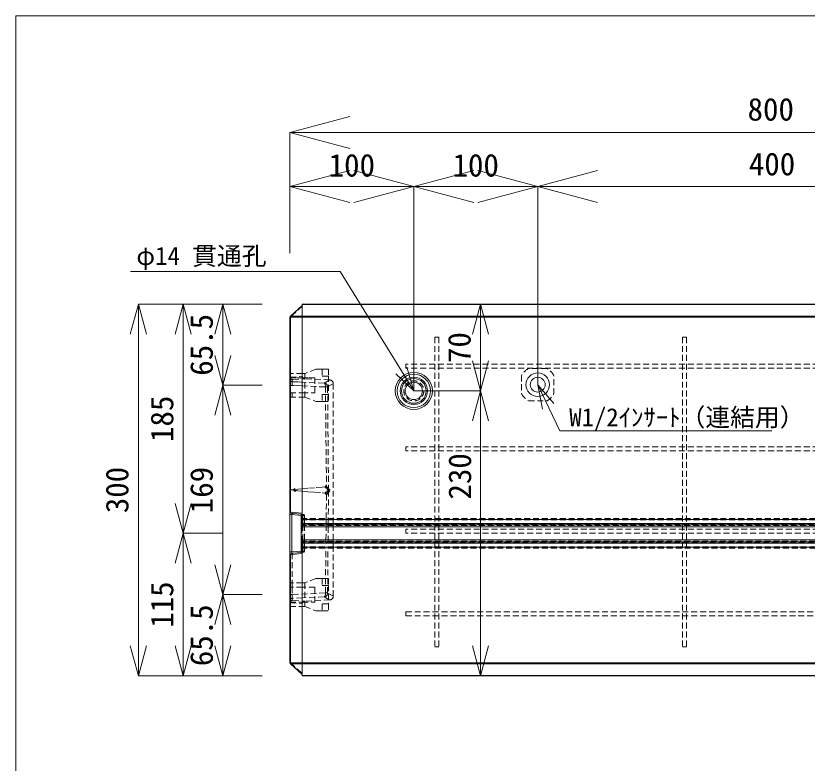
# Model space of a CAD drawing. Units: millimetres, scale not verified. Extents: x -872 to 776, y -679 to 473.
# Drawn here: x -872 to -233, y -130 to 473 of the extents above; entities that cross this region are included whole.
import ezdxf
from ezdxf.enums import TextEntityAlignment as Align

# ---------------------------------------------------------------- set-up
doc = ezdxf.new("R2010")
doc.units = ezdxf.units.MM
doc.header["$LTSCALE"] = 4
doc.header["$PDMODE"] = 32
doc.header["$PDSIZE"] = 2
doc.linetypes.add('DASHED1', pattern=[1.8, 1.2, -0.6])
doc.layers.add('0-0', color=7, linetype='DASHED1', lineweight=9)
doc.styles.add('ＭＳ ゴシック', font='')
doc.styles.get('ＭＳ ゴシック').set_extended_font_data('MS Gothic')

msp = doc.modelspace()

# ---------------------------------------------------------------- linework, layer by layer
at = {"layer": '0-0', "linetype": 'Continuous'}
for p, q in [((-650.68, 379.168), (-602.383, 392.109)), ((-650.68, 379.168), (-602.383, 366.227)), ((-650.68, 379.168), (149.32, 379.168)), ((-650.68, 335.679), (-602.383, 348.62)), ((-550.68, 335.679), (-598.976, 348.62)), ((-550.68, 335.679), (-502.383, 348.62)), ((-450.68, 335.679), (-498.976, 348.62)), ((-450.68, 335.679), (-402.383, 348.62)), ((-650.68, 335.679), (-602.383, 322.738)), ((-650.68, 335.679), (-650.68, 281.888)), ((-550.68, 335.679), (-598.976, 322.738)), ((-550.68, 335.679), (-450.68, 335.679)), ((-550.68, 335.679), (-502.383, 322.738)), ((-550.68, 335.679), (-550.68, 170.678)), ((-450.68, 335.679), (-498.976, 322.738)), ((-450.68, 335.679), (-402.383, 322.738)), ((-450.68, 335.679), (-450.68, 175.678)), ((-779.283, 267.049), (-610.253, 267.049)), ((-773.017, 240.678), (-779.487, 216.53)), ((-773.017, 240.678), (-773.017, -59.322)), ((-773.017, 240.678), (-766.546, 216.53)), ((-773.017, 240.678), (-736.802, 240.678)), ((-736.802, 240.678), (-743.272, 216.53)), ((-736.802, 240.678), (-736.802, 55.678)), ((-736.802, 240.678), (-730.331, 216.53)), ((-736.802, 240.678), (-704.913, 240.678)), ((-704.913, 240.678), (-711.384, 216.53)), ((-704.913, 240.678), (-704.913, 175.178)), ((-704.913, 240.678), (-698.443, 216.53)), ((-704.913, 240.678), (-673.159, 240.678)), ((-640.68, 239.678), (-650.221, 231.09)), ((-650.089, 230.944), (-640.68, 239.412)), ((-640.68, 240.678), (139.32, 240.678)), ((139.32, 240.385), (-640.68, 240.385)), ((-496.854, 240.678), (-518.943, 240.678)), ((-496.854, 240.678), (-503.324, 216.53)), ((-496.854, 240.678), (-496.854, 170.678)), ((-496.854, 240.678), (-490.383, 216.53)), ((-650.68, 230.233), (-650.68, 73.698)), ((-650.68, 230.233), (-650.349, 230.233)), ((139.32, 230.264), (-650.679, 230.264)), ((-650.354, 230.971), (139.32, 230.971)), ((-650.349, 230.976), (-650.221, 231.09)), ((-650.221, 230.347), (-650.349, 230.233)), ((-650.349, 73.698), (-650.349, 230.233)), ((-650.221, 231.09), (-650.089, 230.944)), ((-650.221, 230.347), (-640.68, 230.347)), ((-640.68, 230.944), (-650.089, 230.944)), ((-640.68, 230.264), (-640.68, 230.971)), ((-640.68, 66.928), (-640.68, 230.264)), ((-704.913, 175.178), (-711.384, 199.326)), ((-704.913, 175.178), (-698.443, 199.326)), ((-496.854, 170.678), (-503.324, 194.826)), ((-496.854, 170.678), (-490.383, 194.826)), ((-550.68, 170.678), (-556.434, 189.832)), ((-704.913, 175.178), (-711.384, 151.03)), ((-704.913, 175.178), (-673.159, 175.178)), ((-704.913, 175.178), (-704.913, 6.178)), ((-704.913, 175.178), (-698.443, 151.03)), ((-450.68, 175.678), (-446.943, 156.03)), ((-496.854, 170.678), (-550.68, 170.678)), ((-496.854, 170.678), (-503.324, 146.53)), ((-496.854, 170.678), (-496.854, -59.322)), ((-496.854, 170.678), (-490.383, 146.53)), ((-432.722, 138.478), (-261.716, 138.478)), ((-736.802, 55.678), (-743.272, 79.826)), ((-736.802, 55.678), (-730.331, 79.826)), ((-650.68, 73.698), (-650.349, 73.698)), ((-650.68, 70.746), (-649.144, 70.746)), ((-640.68, 71.976), (-649.431, 72.702)), ((-649.144, 70.746), (-641.68, 70.127)), ((-649.144, 40.61), (-649.144, 70.746)), ((-648.845, 71.705), (-640.68, 71.028)), ((-641.68, 63.428), (-641.68, 71.111)), ((-640.68, 66.928), (-640.68, 63.678)), ((-640.68, 66.928), (139.32, 66.928)), ((-641.68, 63.428), (-641.68, 62.428)), ((-641.68, 62.428), (140.32, 62.428)), ((-641.68, 50.428), (-641.68, 60.928)), ((140.32, 60.928), (-641.68, 60.928)), ((-640.68, 63.678), (-640.68, 62.486)), ((-640.68, 63.678), (139.32, 63.678)), ((-736.802, 55.678), (-743.272, 31.53)), ((-736.802, 55.678), (-736.802, -59.322)), ((-736.802, 55.678), (-730.331, 31.53)), ((-736.802, 55.678), (-704.913, 55.678)), ((140.32, 50.428), (-641.68, 50.428)), ((-641.68, 48.928), (-641.68, 47.928)), ((-641.68, 48.928), (140.32, 48.928)), ((-641.68, 40.245), (-641.68, 47.928)), ((-640.68, 48.87), (-640.68, 47.678)), ((-640.68, 47.678), (-640.68, 44.428)), ((-640.68, 47.678), (139.32, 47.678)), ((-650.68, 37.657), (-650.68, 40.61)), ((-650.68, 40.61), (-649.144, 40.61)), ((-649.431, 38.654), (-640.68, 39.38)), ((-641.68, 41.229), (-649.144, 40.61)), ((-640.68, 40.328), (-648.845, 39.651)), ((-640.68, -48.908), (-640.68, 44.428)), ((-640.68, 44.428), (139.32, 44.428)), ((-650.68, 37.657), (-650.349, 37.657)), ((-650.68, 37.657), (-650.68, -48.877)), ((-650.349, -48.877), (-650.349, 37.657)), ((-704.913, 6.178), (-711.384, 30.326)), ((-704.913, 6.178), (-698.443, 30.326)), ((-704.913, 6.178), (-711.384, -17.97)), ((-704.913, 6.178), (-673.159, 6.178)), ((-704.913, 6.178), (-704.913, -59.322)), ((-704.913, 6.178), (-698.443, -17.97)), ((-773.017, -59.322), (-779.487, -35.174)), ((-773.017, -59.322), (-766.546, -35.174)), ((-736.802, -59.322), (-743.272, -35.174)), ((-736.802, -59.322), (-730.331, -35.174)), ((-704.913, -59.322), (-711.384, -35.174)), ((-704.913, -59.322), (-698.443, -35.174)), ((-496.854, -59.322), (-503.324, -35.174)), ((-496.854, -59.322), (-490.383, -35.174)), ((-650.68, -48.877), (-650.349, -48.877)), ((-650.679, -48.908), (139.32, -48.908)), ((139.32, -49.615), (-650.354, -49.615)), ((-650.349, -48.877), (-650.221, -48.991)), ((-650.221, -49.734), (-650.349, -49.62)), ((-640.68, -48.991), (-650.221, -48.991)), ((-650.221, -49.734), (-650.089, -49.588)), ((-650.221, -49.734), (-640.68, -58.322)), ((-650.089, -49.588), (-640.68, -49.588)), ((-640.68, -58.056), (-650.089, -49.588)), ((-640.68, -49.615), (-640.68, -48.908)), ((-640.68, -49.615), (-640.68, -59.029)), ((-773.017, -59.322), (-736.802, -59.322)), ((-736.802, -59.322), (-704.913, -59.322)), ((-704.913, -59.322), (-673.159, -59.322)), ((-640.68, -59.322), (-640.68, -59.029)), ((-640.68, -59.029), (139.32, -59.029)), ((139.32, -59.322), (-640.68, -59.322)), ((-496.854, -59.322), (-518.943, -59.322))]:
    msp.add_line(p, q, dxfattribs=at)
at = {"layer": '0-0'}
for p, q in [((-640.68, 238.935), (-650.221, 230.347)), ((-533.775, 214.078), (-533.775, -35.922)), ((-533.775, 214.078), (-530.575, 214.078)), ((-530.575, 214.078), (-530.575, -35.922)), ((-333.775, 214.078), (-333.775, -35.922)), ((-333.775, 214.078), (-330.575, 214.078)), ((-330.575, 214.078), (-330.575, -35.922)), ((92.825, 192.278), (-557.175, 192.278)), ((-557.175, 192.278), (-557.175, 189.078)), ((-629.77, 188.178), (-638.68, 184.678)), ((-629.77, 188.178), (-638.68, 184.678)), ((-624.68, 188.178), (-624.68, 182.661)), ((-619.68, 188.178), (-624.68, 188.178)), ((-624.68, 188.178), (-624.68, 182.661)), ((-619.68, 188.178), (-624.68, 188.178)), ((-619.68, 188.178), (-619.68, 182.661)), ((-619.68, 188.178), (-619.68, 182.661)), ((92.825, 189.078), (-557.175, 189.078)), ((-443.196, 188.678), (-458.163, 188.678)), ((-443.196, 188.678), (-458.163, 188.678)), ((-650.68, 181.741), (-650.349, 181.741)), ((-650.68, 181.741), (-650.349, 181.741)), ((-650.349, 181.661), (-640.68, 182.558)), ((-648.784, 178.051), (-648.784, 179.704)), ((-648.22, 179.741), (-638.785, 180.347)), ((-618.52, 179.48), (-638.785, 180.56)), ((-618.52, 179.48), (-638.785, 180.56)), ((-638.785, 180.347), (-638.785, 180.56)), ((-638.68, 184.678), (-638.68, 165.678)), ((-638.68, 184.678), (-638.68, 165.678)), ((-630.68, 181.178), (-630.68, 175.178)), ((-624.68, 182.661), (-619.68, 182.661)), ((-623.134, 176.954), (-618.52, 179.48)), ((-619.68, 182.661), (-619.68, 167.695)), ((-463.68, 183.161), (-463.68, 168.195)), ((-463.68, 183.161), (-463.68, 168.195)), ((-437.68, 168.195), (-437.68, 183.161)), ((-437.68, 168.195), (-437.68, 183.161)), ((-648.829, 175.067), (-648.784, 178.051)), ((-640.68, 174.694), (-648.829, 175.077)), ((-648.784, 178.051), (-640.68, 177.704)), ((-640.68, 177.704), (-648.784, 178.051)), ((-648.542, 175.064), (-622.086, 173.82)), ((-623.136, 176.954), (-640.68, 177.704)), ((-623.134, 176.954), (-640.68, 177.704)), ((-630.68, 169.178), (-630.68, 175.178)), ((-622.074, 173.803), (-622.074, 173.818)), ((-622.074, 173.818), (-622.074, 173.803)), ((-622.071, 174.09), (-621.158, 93.163)), ((-620.265, 173.983), (-619.552, 91.266)), ((-620.262, 173.885), (-620.263, 173.929)), ((-620.262, 173.885), (-620.263, 173.929)), ((-620.262, 173.885), (-615.68, 176.484)), ((-615.68, 176.484), (-615.68, 67.678)), ((-648.846, 169.178), (-648.855, 165.678)), ((-619.68, 167.695), (-624.68, 167.695)), ((-624.68, 167.695), (-624.68, 162.178)), ((-624.68, 167.695), (-624.68, 162.178)), ((-619.68, 167.695), (-624.68, 167.695)), ((-619.68, 167.695), (-619.68, 162.178)), ((-638.68, 165.678), (-629.77, 162.178)), ((-638.68, 165.678), (-629.77, 162.178)), ((-629.77, 162.178), (-624.68, 162.178)), ((-624.68, 162.178), (-619.68, 162.178)), ((-624.68, 162.178), (-619.68, 162.178)), ((-458.163, 162.678), (-443.196, 162.678)), ((-458.163, 162.678), (-443.196, 162.678)), ((92.825, 125.611), (-557.175, 125.611)), ((-557.175, 125.611), (-557.175, 122.411)), ((92.825, 122.411), (-557.175, 122.411)), ((-646.565, 90.678), (-650.68, 90.678)), ((-621.39, 67.678), (-621.158, 88.193)), ((-640.68, 71.028), (-639.9, 70.963)), ((-641.68, 70.127), (-641.131, 70.081)), ((-641.68, 67.678), (-640.68, 67.678)), ((-641.68, 67.678), (-640.68, 67.678)), ((-641.68, 67.678), (139.32, 67.678)), ((-641.68, 67.678), (139.32, 67.678)), ((-641.68, 66.678), (-640.68, 66.678)), ((-641.68, 66.678), (139.32, 66.678)), ((-638.981, 69.967), (-640.371, 70.041)), ((-640.68, 63.428), (-641.68, 63.428)), ((-640.68, 63.428), (-641.68, 63.428)), ((139.32, 63.428), (-641.68, 63.428)), ((139.32, 63.428), (-641.68, 63.428)), ((140.32, 61.928), (-641.68, 61.928)), ((140.32, 61.928), (-641.68, 61.928)), ((92.825, 58.945), (-557.175, 58.945)), ((-557.175, 58.945), (-557.175, 55.745)), ((92.825, 55.745), (-557.175, 55.745)), ((140.32, 49.428), (-641.68, 49.428)), ((140.32, 49.428), (-641.68, 49.428)), ((-640.68, 47.928), (-641.68, 47.928)), ((-640.68, 47.928), (-641.68, 47.928)), ((139.32, 47.928), (-641.68, 47.928)), ((139.32, 47.928), (-641.68, 47.928)), ((-641.68, 44.678), (-640.68, 44.678)), ((-641.68, 44.678), (139.32, 44.678)), ((-641.68, 43.678), (-640.68, 43.678)), ((-641.68, 43.678), (-640.68, 43.678)), ((-641.68, 43.678), (139.32, 43.678)), ((-641.68, 43.678), (139.32, 43.678)), ((-641.131, 41.275), (-641.68, 41.229)), ((-639.898, 40.393), (-640.68, 40.328)), ((-638.981, 41.389), (-640.371, 41.315)), ((-620.263, 7.373), (-619.951, 43.678)), ((-619.943, 44.678), (-619.951, 43.678)), ((-615.68, 4.872), (-615.68, 43.678)), ((-629.77, 19.178), (-638.68, 15.678)), ((-629.77, 19.178), (-638.68, 15.678)), ((-619.68, 19.178), (-624.68, 19.178)), ((-624.68, 19.178), (-624.68, 13.661)), ((-619.68, 19.178), (-624.68, 19.178)), ((-619.68, 19.178), (-619.68, 13.661)), ((-619.68, 19.178), (-619.68, 13.661)), ((-638.68, 15.678), (-638.68, -3.322)), ((-638.68, 15.678), (-638.68, -3.322)), ((-624.68, 13.661), (-619.68, 13.661)), ((-619.68, 13.661), (-619.68, -1.305)), ((-648.542, 6.292), (-622.086, 7.536)), ((-630.68, 12.178), (-630.68, 6.178)), ((-620.262, 7.471), (-620.263, 7.427)), ((-620.262, 7.471), (-615.68, 4.872)), ((-648.829, 6.279), (-648.542, 6.292)), ((-648.829, 6.289), (-648.784, 3.305)), ((-640.68, 3.652), (-648.784, 3.305)), ((-648.784, 3.305), (-648.784, 1.651)), ((-648.22, 1.615), (-638.785, 1.009)), ((-623.134, 4.402), (-640.68, 3.652)), ((-618.52, 1.876), (-638.785, 0.795)), ((-638.785, 1.009), (-638.785, 0.795)), ((-630.68, 0.178), (-630.68, 6.178)), ((-623.134, 4.402), (-618.52, 1.876)), ((-650.68, -0.385), (-650.349, -0.385)), ((-650.349, -0.305), (-640.68, -1.202)), ((-638.68, -3.322), (-629.77, -6.822)), ((-638.68, -3.322), (-629.77, -6.822)), ((-624.68, -1.305), (-624.68, -6.822)), ((-619.68, -1.305), (-624.68, -1.305)), ((-624.68, -1.305), (-624.68, -6.822)), ((-619.68, -1.305), (-624.68, -1.305)), ((-619.68, -1.305), (-619.68, -6.822)), ((-619.68, -1.305), (-619.68, -6.822)), ((-629.77, -6.822), (-624.68, -6.822)), ((-624.68, -6.822), (-619.68, -6.822)), ((-624.68, -6.822), (-619.68, -6.822)), ((-557.175, -7.722), (92.825, -7.722)), ((-557.175, -7.722), (-557.175, -10.922)), ((-557.175, -10.922), (92.825, -10.922)), ((-533.775, -35.922), (-530.575, -35.922)), ((-333.775, -35.922), (-330.575, -35.922)), ((-650.221, -48.991), (-640.68, -57.579))]:
    msp.add_line(p, q, dxfattribs=at)
at = {"layer": '0-0', "linetype": 'Continuous'}
msp.add_lwpolyline([(-871.901, -678.548), (776.099, -678.548), (776.099, 473.452), (-871.901, 473.452)], close=True, dxfattribs=at)
for points in [[(-650.68, 379.168), (-650.68, 335.679), (-550.68, 335.679)], [(-550.68, 335.679), (-50.68, 335.679), (-98.976, 322.738)], [(-610.253, 267.049), (-550.68, 170.678), (-565.24, 184.388)], [(-640.68, 240.678), (-640.68, 240.385), (-640.68, 230.971)], [(-432.722, 138.478), (-450.68, 175.678), (-437.62, 160.531)], [(-650.68, 73.698), (-650.68, 70.746), (-650.68, 40.61)], [(-641.68, 63.428), (-641.68, 62.428), (-641.68, 60.928)], [(-641.68, 50.428), (-641.68, 48.928), (-641.68, 48.928), (-641.68, 47.928)]]:
    msp.add_lwpolyline(points, dxfattribs=at)
at = {"layer": '0-0'}
for points in [[(-624.68, 188.178), (-629.388, 188.178), (-629.514, 188.178), (-629.77, 188.178)], [(-624.68, 188.178), (-629.624, 188.178), (-629.742, 188.178), (-629.77, 188.178)], [(-638.68, 184.678), (-640.68, 184.678), (-650.68, 184.678)], [(-638.68, 184.678), (-640.68, 184.678), (-650.68, 184.678)], [(-630.68, 181.178), (-640.68, 181.178), (-650.68, 181.178)], [(-650.68, 181.178), (-640.68, 181.178), (-630.68, 181.178)], [(-638.785, 180.56), (-638.785, 180.347), (-640.68, 180.225)], [(-624.68, 182.661), (-619.68, 182.661), (-619.68, 167.695), (-619.68, 162.178)], [(-622.074, 173.818), (-622.077, 174.209), (-622.098, 174.869), (-622.161, 175.487), (-622.292, 176.037), (-622.518, 176.492), (-622.866, 176.826), (-623.134, 176.954), (-623.135, 176.954), (-623.135, 176.954), (-623.136, 176.955), (-623.137, 176.955), (-623.137, 176.955), (-623.138, 176.955), (-623.138, 176.955)], [(-650.68, 169.178), (-640.68, 169.178), (-630.68, 169.178)], [(-650.68, 165.678), (-640.68, 165.678), (-638.68, 165.678)], [(-650.68, 165.678), (-640.68, 165.678), (-638.68, 165.678)], [(-629.77, 162.178), (-629.702, 162.178), (-624.68, 162.178)], [(-621.158, 93.163), (-624.736, 92.929), (-630.719, 92.525), (-636.187, 92.122), (-640.813, 91.719), (-644.272, 91.315), (-646.238, 90.912), (-646.565, 90.678), (-646.238, 90.444), (-644.272, 90.041), (-640.813, 89.637), (-636.187, 89.234), (-630.719, 88.83), (-624.736, 88.427), (-621.158, 88.193)], [(-621.158, 93.163), (-620.967, 93.017), (-620.643, 92.763), (-620.336, 92.499), (-620.058, 92.219), (-619.819, 91.917), (-619.63, 91.587), (-619.548, 91.38), (-619.511, 91.254), (-619.465, 91.028), (-619.441, 90.795), (-619.441, 90.561), (-619.465, 90.328), (-619.511, 90.102), (-619.548, 89.975), (-619.63, 89.769), (-619.819, 89.439), (-620.058, 89.137), (-620.336, 88.857), (-620.643, 88.593), (-620.967, 88.338), (-621.158, 88.193)], [(-619.552, 90.09), (-619.745, 67.678), (-619.753, 66.678), (-619.781, 63.428), (-619.79, 62.428), (-619.794, 61.928), (-619.803, 60.928), (-619.893, 50.428), (-619.902, 49.428), (-619.906, 48.928), (-619.915, 47.928)], [(-640.371, 41.315), (-640.371, 43.678), (-640.371, 44.678), (-640.371, 47.928), (-640.371, 48.928), (-640.371, 49.428), (-640.371, 50.428), (-640.371, 60.928), (-640.371, 61.928), (-640.371, 62.428), (-640.371, 63.428), (-640.371, 66.678), (-640.371, 67.678), (-640.371, 70.041), (-640.68, 70.066), (-641.68, 70.149)], [(-641.131, 70.081), (-641.131, 67.678), (-641.131, 66.678), (-641.131, 63.428), (-641.131, 62.428), (-641.131, 61.928), (-641.131, 60.928), (-641.131, 50.428), (-641.131, 49.428), (-641.131, 48.928), (-641.131, 47.928), (-641.131, 44.678), (-641.131, 43.678), (-641.131, 41.275)], [(-641.131, 70.081), (-640.68, 70.057), (-640.371, 70.041)], [(-638.981, 41.389), (-638.981, 43.678), (-638.981, 44.678), (-638.981, 47.928), (-638.981, 48.928), (-638.981, 49.428), (-638.981, 50.428), (-638.981, 60.928), (-638.981, 61.928), (-638.981, 62.428), (-638.981, 63.428), (-638.981, 66.678), (-638.981, 67.678), (-638.981, 69.967)], [(-621.614, 47.928), (-621.602, 48.928), (-621.597, 49.428), (-621.585, 50.428), (-621.466, 60.928), (-621.455, 61.928), (-621.449, 62.428), (-621.438, 63.428), (-621.401, 66.678), (-621.39, 67.678)], [(-615.68, 43.678), (-615.68, 44.678), (-615.68, 47.928), (-615.68, 48.928), (-615.68, 49.428), (-615.68, 50.428), (-615.68, 60.928), (-615.68, 61.928), (-615.68, 62.428), (-615.68, 63.428), (-615.68, 66.678), (-615.68, 67.678)], [(-648.921, 39.661), (-648.921, 39.637), (-648.855, 15.678), (-648.846, 12.178), (-648.829, 6.279)], [(-641.68, 41.207), (-640.68, 41.29), (-640.371, 41.315)], [(-640.371, 41.315), (-640.68, 41.299), (-641.131, 41.275)], [(-622.074, 7.538), (-622.074, 7.553), (-621.662, 43.678), (-621.65, 44.678)], [(-624.68, 19.178), (-629.388, 19.178), (-629.514, 19.178), (-629.77, 19.178)], [(-624.68, 19.178), (-629.624, 19.178), (-629.742, 19.178), (-629.77, 19.178)], [(-624.68, 19.178), (-624.68, 13.661), (-619.68, 13.661), (-619.68, -1.305)], [(-638.68, 15.678), (-640.68, 15.678), (-650.68, 15.678)], [(-638.68, 15.678), (-640.68, 15.678), (-650.68, 15.678)], [(-630.68, 12.178), (-640.68, 12.178), (-650.68, 12.178)], [(-622.074, 7.538), (-622.077, 7.146), (-622.098, 6.487), (-622.161, 5.869), (-622.292, 5.319), (-622.518, 4.864), (-622.866, 4.53), (-623.134, 4.402), (-623.135, 4.402), (-623.135, 4.401), (-623.136, 4.401), (-623.137, 4.401), (-623.137, 4.401), (-623.138, 4.401), (-623.138, 4.4)], [(-650.68, 0.178), (-640.68, 0.178), (-630.68, 0.178)], [(-650.68, -3.322), (-640.68, -3.322), (-638.68, -3.322)], [(-650.68, -3.322), (-640.68, -3.322), (-638.68, -3.322)], [(-629.77, -6.822), (-629.702, -6.822), (-624.68, -6.822)]]:
    msp.add_lwpolyline(points, dxfattribs=at)
at = {"layer": '0-0', "linetype": 'Continuous'}
for centre, radius in [((-550.68, 170.678), 15), ((-550.68, 170.678), 13.5), ((-550.68, 170.678), 11), ((-550.68, 170.678), 10), ((-450.68, 175.678), 9.5), ((-450.68, 175.678), 9.5), ((-450.68, 175.678), 6), ((-550.68, 170.678), 7)]:
    msp.add_circle(centre, radius, dxfattribs=at)
at = {"layer": '0-0'}
msp.add_circle((-550.68, 170.678), 8.074, dxfattribs=at)
at = {"layer": '0-0', "linetype": 'Continuous'}
for centre, radius, start, end in [((-649.68, 230.233), 1, 131.98721, 180), ((-648.68, 73.698), 2, 180, 265.25824), ((-649.349, 73.698), 1, 180, 265.25824), ((-648.68, 37.657), 2, 94.74213, 180), ((-649.349, 37.657), 1, 94.74213, 180), ((-649.68, -48.877), 1, 180, 228.01279)]:
    msp.add_arc(centre, radius, start, end, dxfattribs=at)
at = {"layer": '0-0'}
for centre, radius, start, end in [((-450.68, 175.678), 15, 119.92643, 150.07357), ((-450.68, 175.678), 15, 119.92643, 150.07357), ((-450.68, 175.678), 15, 29.92643, 60.07357), ((-450.68, 175.678), 15, 29.92643, 60.07357), ((-648.349, 181.736), 2, 180, 273.67909), ((-638.68, 182.558), 2, 180, 270), ((-638.68, 182.558), 2, 180, 270), ((-618.68, 176.484), 3, 0, 86.94804), ((-618.68, 176.484), 3, 0, 86.94804), ((-623.265, 173.957), 3, 0.49391, 87.55187), ((-623.262, 173.957), 3, 0.4912, 87.55187), ((-450.68, 175.678), 15, 209.92643, 240.07357), ((-450.68, 175.678), 15, 209.92643, 240.07357), ((-450.68, 175.678), 15, 299.92643, 330.07357), ((-450.68, 175.678), 15, 299.92643, 330.07357), ((-639.981, 69.967), 1, 0.01866, 85.25824), ((-639.981, 41.389), 1, 274.74213, 0.01183), ((-623.262, 7.399), 3, 272.44813, 359.5088), ((-648.349, -0.381), 2, 86.32091, 180), ((-638.68, -1.202), 2, 90, 180), ((-618.68, 4.872), 3, 273.05196, 0)]:
    msp.add_arc(centre, radius, start, end, dxfattribs=at)
at = {"layer": '0-0', "linetype": 'Continuous'}
for centre, major_axis, ratio, start_param, end_param in [((-649.552, 230.347), (-0.669, 0.743), 0.556022, 0, 1.106813), ((-649.68, 230.233), (0.669, -0.743), 0.556022, 2.0347796, 3.1415927), ((-649.552, 230.347), (0, 1), 0.668965, 0.9316008, 1.5707963), ((-648.68, 70.688), (0.225, -1.013), 0.429296, 3.009082, 4.5607002), ((-648.762, 72.702), (-0.083, -0.997), 0.667697, 0, 1.5154682), ((-641.68, 62.486), (1, 0), 0.058112, 4.712389, 6.2831853), ((-641.68, 48.87), (-1, 0), 0.058112, 3.1415927, 4.712389), ((-648.68, 40.668), (0.225, 1.013), 0.429291, 1.7224951, 3.2741118), ((-648.762, 38.654), (0.083, -0.997), 0.667697, 1.6261288, 3.1415927), ((-649.552, -48.991), (0.669, 0.743), 0.556022, 2.0347796, 3.1415927), ((-649.68, -48.877), (-0.669, -0.743), 0.556022, 6.2831853, 7.3899983), ((-649.552, -48.991), (0, 1), 0.668965, 1.5707963, 2.2099919)]:
    msp.add_ellipse(centre, major_axis=major_axis, ratio=ratio, start_param=start_param, end_param=end_param, dxfattribs=at)
at = {"layer": '0-0'}
for centre, major_axis, ratio, start_param, end_param in [((-648.68, 180.031), (-2, 0), 0.991544, 0, 1.5186955), ((-649.676, 181.661), (-0.997, -0.079), 0.071186, 5.4466355, 6.2953696), ((-649.676, 181.661), (0.997, 0.079), 0.071186, 3.1519009, 3.9824043), ((-648.68, 180.031), (-2, 0), 0.991544, 5.6405241, 5.6995817), ((-648.68, 175.072), (-2, 0), 0.002614, 4.7871993, 6.2831853), ((-648.68, 175.072), (-2, 0), 0.002614, 6.2831853, 7.7791714), ((-622.221, 173.885), (2, 0.017), 0.041519, 0.2032424, 1.4975556), ((-622.221, 173.9), (-1.999, -0.048), 0.042636, 1.643371, 2.9366453), ((-622.221, 173.885), (2, 0.017), 0.041519, 4.7856297, 6.0799429), ((-620.207, 90.651), (0, -3), 0.222775, 1.3734211, 1.7681716), ((-620.19, 90.678), (0, -3), 0.219883, 1.3344314, 1.8071613), ((-641.363, 70.081), (0.083, 0.997), 0.231233, 4.7315671, 6.2831853), ((-640.875, 70.041), (-0.083, -0.997), 0.502106, 2.9103633, 3.1415927), ((-640.875, 70.041), (-0.083, -0.997), 0.502106, 1.6124213, 2.9103633), ((-641.363, 41.275), (-0.083, 0.997), 0.231233, 3.1415927, 4.6932094), ((-640.875, 41.315), (0.083, -0.997), 0.502106, 0, 0.2312161), ((-640.875, 41.315), (0.083, -0.997), 0.502106, 0.2312161, 1.529168), ((-622.221, 7.471), (2, -0.017), 0.041519, 0.2032424, 1.4975556), ((-648.68, 6.284), (-2, 0), 0.002614, 4.7871993, 6.2831853), ((-648.68, 1.325), (-2, 0), 0.991544, 4.7644898, 6.2831853), ((-649.676, -0.305), (-0.997, 0.079), 0.071186, 6.271001, 7.1197352)]:
    msp.add_ellipse(centre, major_axis=major_axis, ratio=ratio, start_param=start_param, end_param=end_param, dxfattribs=at)
for p in [(-646.565, 90.678), (-621.158, 93.163), (-619.548, 91.38), (-619.548, 89.975), (-621.158, 88.193)]:
    msp.add_point(p, dxfattribs=at)

# ---------------------------------------------------------------- texts
at = {"layer": '0-0', "style": 'ＭＳ ゴシック'}
for s, height, p in [('800', 18.33, (-281.324, 383.339)), ('100', 18.33, (-619.43, 338.179)), ('100', 18.33, (-519.43, 338.179)), ('400', 18.33, (-280.273, 339.199)), ('φ14 貫通孔', 14.66, (-774.644, 267.913)), ('W1/2ｲﾝｻｰﾄ（連結用）', 14.66, (-425.269, 137.642))]:
    msp.add_text(s, height=height, dxfattribs=at).set_placement(p, align=Align.BOTTOM_LEFT)
for s, p in [('65.5', (-707.413, 182.928)), ('70', (-499.354, 193.178)), ('185', (-739.302, 129.428)), ('230', (-498.943, 82.964)), ('300', (-775.517, 71.928)), ('169', (-707.413, 71.928)), ('115', (-739.302, -20.572)), ('65.5', (-707.413, -51.572))]:
    msp.add_text(s, height=18.33, rotation=90, dxfattribs=at).set_placement(p, align=Align.BOTTOM_LEFT)

doc.saveas('drawing.dxf')
